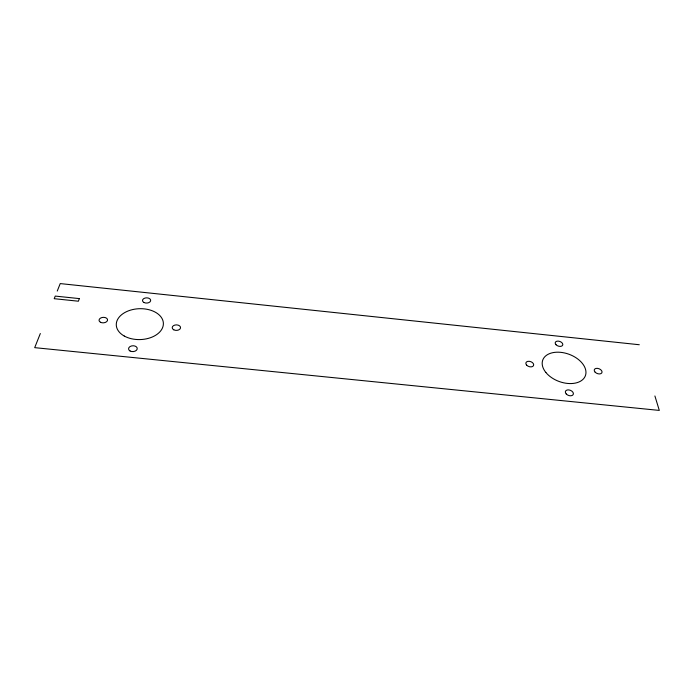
<?xml version="1.0" encoding="UTF-8"?>
<svg xmlns="http://www.w3.org/2000/svg" width="694" height="694" viewBox="0 0 694 694"><rect width="100%" height="100%" fill="white"/><g stroke="black" fill="none" stroke-linecap="round" stroke-linejoin="round"><path stroke-width="1.04" d="M40.33 333.528L34.7 347.651L659.3 410.414L654.902 395.97M57.246 291.064L60.231 283.586L639.295 344.736M79.35 298.602L78.387 301.213L54.21 298.689L55.251 296.086L79.35 298.602M124.261 336.035A23.553 15.433 -2 0 0 162.917 326.735A23.553 15.433 -2 0 0 132.311 309.654A23.553 15.433 -2 0 0 124.261 336.035M173.769 329.797A4.173 2.767 -0.3 0 0 180.501 328.054A4.173 2.767 -0.3 0 0 174.879 325.061A4.173 2.767 -0.3 0 0 173.769 329.797M143.962 302.489A4.086 2.611 -1.1 0 0 150.624 300.875A4.086 2.611 -1.1 0 0 145.211 298.012A4.086 2.611 -1.1 0 0 143.962 302.489M130.064 350.982A4.346 2.923 -3 0 0 137.169 349.108A4.346 2.923 -3 0 0 131.461 345.968A4.346 2.923 -3 0 0 130.064 350.982M100.457 322.25A4.268 2.75 -3.6 0 0 107.475 320.515A4.268 2.75 -3.6 0 0 101.983 317.522A4.268 2.75 -3.6 0 0 100.457 322.25M545.866 372.461A22.72 14.487 20.2 0 0 583.715 378.586A22.72 14.487 20.2 0 0 562.617 352.587A22.72 14.487 20.2 0 0 545.866 372.461M556.024 344.736A3.947 2.455 19.2 0 0 562.556 345.412A3.947 2.455 19.2 0 0 558.444 341.127A3.947 2.455 19.2 0 0 556.024 344.736M595.157 372.192A4.086 2.559 21.5 0 0 601.828 372.86A4.086 2.559 21.5 0 0 597.439 368.349A4.086 2.559 21.5 0 0 595.157 372.192M566.243 393.975A4.199 2.733 21.3 0 0 573.14 394.652A4.199 2.733 21.3 0 0 568.742 389.898A4.199 2.733 21.3 0 0 566.243 393.975M526.642 365.131A4.051 2.62 18.8 0 0 533.391 365.816A4.051 2.62 18.8 0 0 529.279 361.305A4.051 2.62 18.8 0 0 526.642 365.131"/></g></svg>
